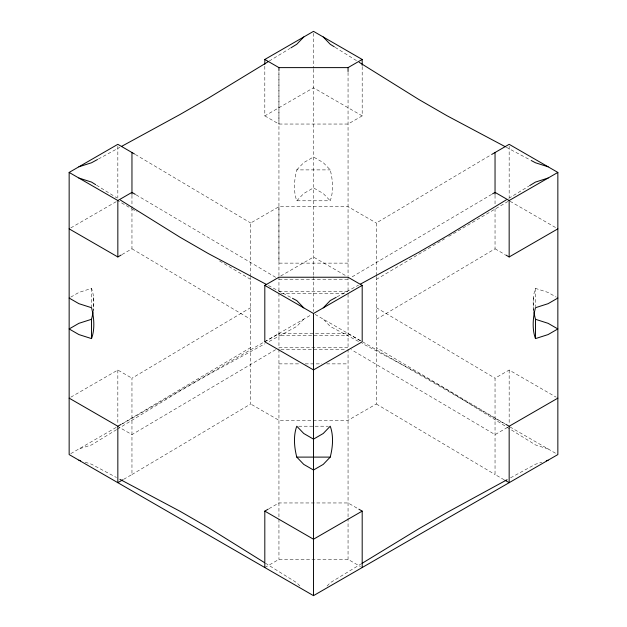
<?xml version="1.0" encoding="UTF-8"?>
<svg xmlns="http://www.w3.org/2000/svg" width="627" height="627" viewBox="0 0 627 627"><rect width="100%" height="100%" fill="white"/><g stroke="black" fill="none" stroke-linecap="round" stroke-linejoin="round"><path stroke-width="0.47" stroke-dasharray="3.13 2.35" d="M360.525 340.861L348.056 333.666L278.944 333.666L278.944 335.657L348.056 335.657M296.775 169.893L303.766 162.597L313.5 156.977L323.234 162.597L330.225 169.893A56.751 32.769 60 0 1 330.225 200.789L296.775 200.789A56.751 32.769 -60 0 1 296.775 169.893L330.225 169.893M296.775 200.789L303.766 193.492L313.5 187.873L323.234 193.492L330.225 200.789M303.766 319.127L296.775 326.416L268.427 341.887M327.051 586.049L330.225 582.734L361.113 563.916M269.226 61.054L290.097 48.334M116.567 429.66L91.526 444.919L78.884 448.956M117.406 429.15L180.02 391.005L208.282 374.695L264.986 343.761M508.756 198.351L528.796 186.148M376.31 275.559L376.31 223.008L490.823 154.971M123.652 479.326L131.96 474.529L131.96 378.199L250.69 307.653M491.67 194.378L351.379 277.306M250.69 347.562L121.991 423.852M376.31 279.438L444.519 238.918M448.728 236.418L509.163 200.75L556.173 227.883M376.31 319.347L495.04 248.801L495.04 208.901M131.96 474.529L250.69 403.992L250.69 277.495M70.827 227.883L116.998 201.228M264.813 66.266L264.813 115.885L313.5 87.78L362.187 115.885L362.187 66.266M121.991 254.562L131.96 248.801L131.96 208.901L117.837 200.75M362.187 115.885L348.056 124.044L278.944 124.044L264.813 115.885M70.773 297.112L78.884 292.433L91.526 288.396A56.751 32.769 -60 0 1 93.298 310.271M250.69 276.531L250.69 223.008L278.944 206.698L348.056 206.698L376.31 223.008M70.827 397.173L117.837 370.04L131.96 378.199M280.763 275.974L313.5 257.07L346.237 275.974M70.773 453.642L116.998 426.956M122.414 423.821L263.614 342.303M264.461 341.817L311.878 314.44M264.813 341.817L278.944 333.666M275.621 349.694L131.96 434.629L117.837 426.47M376.31 276.523L376.31 403.992L348.056 420.302L278.944 420.302L250.69 403.992M268.967 508.709L278.944 502.956L348.056 502.956L358.033 508.709M504.179 479.804L495.04 474.529L495.04 378.199L509.163 370.04L556.173 397.173M264.813 567.545L278.944 559.386L348.056 559.386L360.525 566.581M507.502 427.426L495.04 434.629L351.379 349.694M98.4 159.023L119.875 147.306M337.099 296.83L358.573 285.113M510.558 477.821L535.474 464.231L541.791 462.217M348.056 263.128L278.944 263.128L278.944 71.533L278.944 124.044M278.944 279.227L348.056 279.227M278.944 291.343L348.056 291.343M280.888 293.334L346.112 293.334M278.944 347.773L348.056 347.773M280.888 349.764L346.112 349.764M278.944 363.872L300.357 363.872M305.224 363.872L321.776 363.872M326.643 363.872L348.056 363.872M298.687 426.211L328.313 426.211M533.702 310.271A56.751 32.769 60 0 1 535.474 288.396L548.116 292.433L556.227 297.112M548.116 448.956L535.474 444.919L446.98 389.775L418.718 373.457L362.014 343.314M85.209 462.217L91.526 464.231L116.442 477.476M506.263 147.243L530.324 160.026M268.427 285.512L291.626 297.841M358.573 341.488L330.225 326.416L323.234 319.127M495.04 248.801L505.009 254.562M275.621 277.306L136.177 194.879M505.009 423.852L376.31 347.562M315.122 314.44L504.586 423.821M510.002 426.956L556.227 453.642M135.33 154.477L250.69 223.008M376.31 307.653L495.04 378.199M131.96 208.901L137.015 211.902M219.536 260.934L250.69 279.438M131.96 248.801L250.69 319.347M376.31 403.992L495.04 474.529M335.186 47.362L357.515 61.274M96.487 185.169L117.163 198.054M265.346 563.148L296.775 582.734L299.949 586.049M535.474 288.396L535.474 306.744M533.412 297.653L533.412 311.431M509.163 146.263L509.163 197.826M509.163 370.04L509.163 423.546M495.04 195.279L495.04 205.021M348.056 72.481L348.056 275.778M348.056 276.75L348.056 293.82M348.056 294.259L348.056 348.306M348.056 349.278L348.056 517.549M348.056 518.247L348.056 559.386M313.5 33.294L313.5 68.359M313.5 69.291L313.5 275.559M313.5 276.499L313.5 311.556M278.944 206.698L278.944 275.778M278.944 276.75L278.944 348.306M278.944 349.278L278.944 559.386M131.96 195.279L131.96 207.945M117.837 146.263L117.837 197.826M117.837 370.04L117.837 423.546M93.588 297.653L93.588 311.431M91.526 288.396L91.526 307.708"/><path stroke-width="0.94" d="M303.766 36.969L296.775 44.266L290.936 47.824M323.234 307.873L330.225 300.584L336.237 297.3M330.225 457.107L323.234 464.403L313.5 470.023L303.766 464.403L296.775 457.107A56.751 32.769 60 0 1 296.775 426.211L303.766 433.508L313.5 439.127L323.234 433.508L330.225 426.211A56.751 32.769 -60 0 1 330.225 457.107L296.775 457.107M268.395 61.564L208.282 98.18L180.02 114.498L121.599 146.365M506.255 199.88L446.98 235.995L418.718 252.305L360.298 284.18M529.635 185.639L535.474 182.081L548.116 178.044M361.951 563.407L418.718 528.82L446.98 512.502L507.125 479.694M491.67 154.477L509.163 144.32L557.85 172.425L557.85 454.575L313.5 595.65L69.15 454.575L69.15 172.425L117.837 144.32L134.491 153.976M492.508 193.876L495.04 192.371L509.163 200.53L557.85 172.425M264.813 64.322L264.813 59.455L313.5 31.35L362.187 59.455L362.187 65.294M69.15 172.425L117.837 200.53L131.96 192.371L135.33 194.378M264.813 59.455L278.944 67.614L348.056 67.614L362.187 59.455M69.15 228.855L117.837 256.96L121.16 255.04M264.813 285.387L278.944 277.236L348.056 277.236L362.187 285.387L362.187 341.817L313.5 369.93L264.813 341.817L264.813 285.387L313.5 313.5L362.187 285.387M69.15 398.145L117.837 426.25L121.16 424.338M122.821 479.804L117.837 482.68L117.837 426.25M505.84 255.04L509.163 256.96L557.85 228.855M557.85 298.052L548.116 303.672L535.474 307.708A56.751 32.769 -60 0 0 535.474 338.604L548.116 334.567L557.85 328.948L548.116 323.328L535.474 319.292A56.751 32.769 60 0 1 533.961 312.042M264.813 567.545L264.813 511.115L268.137 509.195M362.187 567.545L362.187 511.115L313.5 539.22L264.813 511.115M505.84 424.338L509.163 426.25L557.85 398.145M97.538 159.485L91.526 162.769L78.884 166.806M91.526 319.292L78.884 323.328L69.15 328.948L78.884 334.567L91.526 338.604L91.526 319.292A56.751 32.769 -60 0 0 93.039 312.042M546.305 460.774L548.116 460.194M548.116 166.806L535.474 162.769L531.179 160.488M78.884 178.044L91.526 182.081L95.657 184.659M78.884 460.194L80.695 460.774M505.401 146.789L446.98 115.729L418.718 99.419L359.169 62.308M266.702 284.595L208.282 253.543L180.02 237.225L120.47 200.115M292.48 298.295L296.775 300.584L303.766 307.873M119.875 479.302L180.02 511.271L208.282 527.581L264.523 562.631M505.009 480.282L509.163 482.68L509.163 426.25M69.15 298.052L78.884 303.672L91.526 307.708A56.751 32.769 60 0 1 91.526 338.604M358.863 509.195L362.187 511.115M334.356 46.845L330.225 44.266L323.234 36.969M535.474 319.292L535.474 338.604M509.163 200.53L509.163 256.96M495.04 152.471L495.04 194.323M348.056 67.614L348.056 71.533M313.5 313.5L313.5 595.65M278.944 67.614L278.944 70.553M131.96 152.471L131.96 194.323M117.837 200.53L117.837 256.96"/></g></svg>
